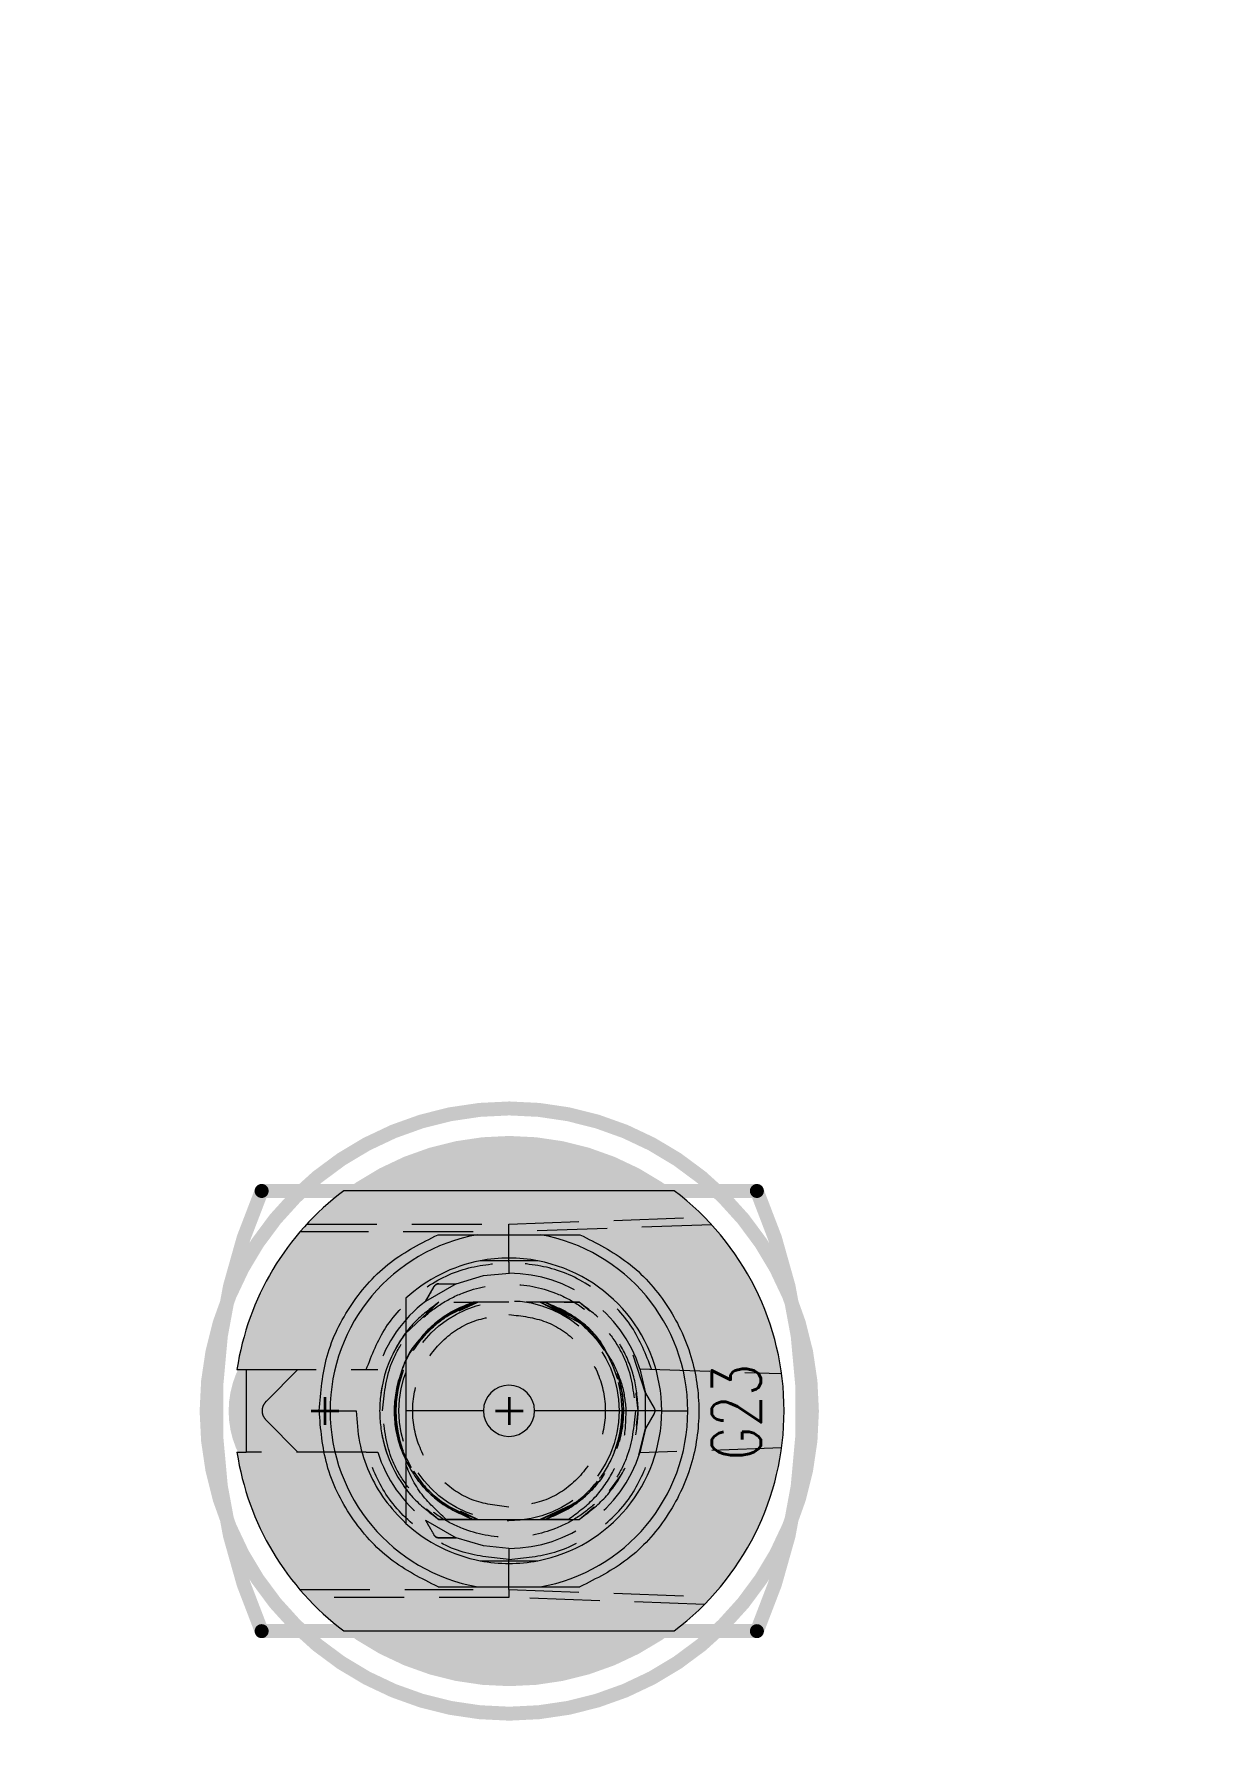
# Model space of a CAD drawing. Header units: millimetres. Extents: x 5 to 1395, y 5 to 415.
# Drawn here: x 1100.59 to 1122, y 229.93 to 260.83 of the extents above; entities that cross this region are included whole.
import ezdxf

# ---------------------------------------------------------------- set-up
doc = ezdxf.new("R2010")
doc.units = ezdxf.units.MM
doc.header["$PDSIZE"] = -1
doc.linetypes.add('HIDDEN', pattern=[1.905, 1.27, -0.635])
for name, color, linetype in [('DRIL_PLTE_THRU_01', 16, 'Continuous'), ('DRIL_PLTE_THRU_02', 146, 'Continuous'), ('DRIL_PLTE_THRU_03', 56, 'Continuous'), ('DRIL_PLTE_THRU_04', 216, 'Continuous'), ('DRIL_PLTE_THRU_05', 34, 'Continuous'), ('DRIL_PLTE_THRU_06', 96, 'Continuous'), ('DRIL_PLTE_THRU_07', 171, 'Continuous'), ('DRIL_PLTE_THRU_08', 176, 'Continuous'), ('DRIL_SYMBOL', 2, 'Continuous'), ('PADS_BOT', 5, 'Continuous'), ('PADS_INNER', 1, 'Continuous'), ('PADS_TOP', 1, 'Continuous'), ('PART_NAME_01', 1, 'Continuous'), ('PART_TOP_2DLINE_26', 5, 'Continuous'), ('PART_TOP_2DLINE_27', 5, 'Continuous')]:
    doc.layers.add(name, color=color, linetype=linetype)
doc.styles.add('W0$127', font='simplex', dxfattribs={"width": 0.75})
doc.dimstyles.new('ISO-25', dxfattribs={"dimtxt": 2.5, "dimasz": 2.5, "dimexe": 1.25, "dimexo": 0.625, "dimtad": 1, "dimtxsty": 'Standard', "dimcen": 2.5, "dimadec": 0, "dimazin": 0, "dimtfac": 1, "dimtmove": 0, "dimatfit": 3, "dimfxl": 0, "dimarcsym": 0})

# ---------------------------------------------------------------- blocks, each defined once
blk = doc.blocks.new('SMOOTH_0$254')
at = {"const_width": 0.127}
blk.add_lwpolyline([(-0.0635, 0, 1), (0.0635, 0, 1)], format="xyb", close=True, dxfattribs=at)
blk = doc.blocks.new('PART_BODY_TOP_1')
at = {"layer": 'PART_TOP_2DLINE_26', "const_width": 0.254}
blk.add_lwpolyline([(5.5, 0, 1), (-5.5, 0, 1)], format="xyb", close=True, dxfattribs=at)
at = {"layer": 'PART_TOP_2DLINE_27', "const_width": 0.254}
blk.add_lwpolyline([(-4.5, 4), (4.5, 4, -0.208911), (4.5, -4), (-4.5, -4, -0.208911)], format="xyb", close=True, dxfattribs=at)
at = {"layer": 'PART_TOP_2DLINE_27'}
for p in [(-4.5, 4), (4.5, 4), (-4.5, -4), (4.5, -4)]:
    blk.add_blockref('SMOOTH_0$254', p, dxfattribs=at)
blk = doc.blocks.new('DRIL_SYMBOL_5$15')
at = {"layer": 'DRIL_SYMBOL', "const_width": 0.0508}
for points in [[(-0.254, 0), (0.254, 0)], [(0, -0.254), (0, 0.254)]]:
    blk.add_lwpolyline(points, dxfattribs=at)
blk = doc.blocks.new('DRIL_HOLE_5$15')
at = {"const_width": 2.575}
blk.add_lwpolyline([(-1.2875, 0, 1), (1.2875, 0, 1)], format="xyb", close=True, dxfattribs=at)
blk.add_blockref('DRIL_SYMBOL_5$15', (0, 0))
blk = doc.blocks.new('PAD_0')
at = {"const_width": 5}
blk.add_lwpolyline([(0, -2.5, 1), (0, 2.5, 1)], format="xyb", close=True, dxfattribs=at)
blk = doc.blocks.new('STK_TOP_181')
at = {"layer": 'DRIL_PLTE_THRU_01'}
blk.add_blockref('DRIL_HOLE_5$15', (0, 0), dxfattribs=at)
at = {"layer": 'DRIL_PLTE_THRU_02'}
blk.add_blockref('DRIL_HOLE_5$15', (0, 0), dxfattribs=at)
at = {"layer": 'DRIL_PLTE_THRU_03'}
blk.add_blockref('DRIL_HOLE_5$15', (0, 0), dxfattribs=at)
at = {"layer": 'DRIL_PLTE_THRU_04'}
blk.add_blockref('DRIL_HOLE_5$15', (0, 0), dxfattribs=at)
at = {"layer": 'DRIL_PLTE_THRU_05'}
blk.add_blockref('DRIL_HOLE_5$15', (0, 0), dxfattribs=at)
at = {"layer": 'DRIL_PLTE_THRU_06'}
blk.add_blockref('DRIL_HOLE_5$15', (0, 0), dxfattribs=at)
at = {"layer": 'DRIL_PLTE_THRU_07'}
blk.add_blockref('DRIL_HOLE_5$15', (0, 0), dxfattribs=at)
at = {"layer": 'DRIL_PLTE_THRU_08'}
blk.add_blockref('DRIL_HOLE_5$15', (0, 0), dxfattribs=at)
at = {"layer": 'PADS_BOT'}
blk.add_blockref('PAD_0', (0, 0), dxfattribs=at)
at = {"layer": 'PADS_INNER'}
blk.add_blockref('PAD_0', (0, 0), dxfattribs=at)
at = {"layer": 'PADS_TOP'}
blk.add_blockref('PAD_0', (0, 0), dxfattribs=at)
blk = doc.blocks.new('DRIL_SYMBOL_2$55')
at = {"layer": 'DRIL_SYMBOL', "const_width": 0.0508}
for points in [[(-0.254, 0), (0.254, 0)], [(0, -0.254), (0, 0.254)]]:
    blk.add_lwpolyline(points, dxfattribs=at)
blk = doc.blocks.new('DRIL_HOLE_2$55')
at = {"const_width": 1.275}
blk.add_lwpolyline([(-0.6375, 0, 1), (0.6375, 0, 1)], format="xyb", close=True, dxfattribs=at)
blk.add_blockref('DRIL_SYMBOL_2$55', (0, 0))
blk = doc.blocks.new('PAD_1')
at = {"const_width": 1.75}
blk.add_lwpolyline([(0, -0.875, 1), (0, 0.875, 1)], format="xyb", close=True, dxfattribs=at)
blk = doc.blocks.new('STK_TOP_182')
at = {"layer": 'DRIL_PLTE_THRU_01'}
blk.add_blockref('DRIL_HOLE_2$55', (0, 0), dxfattribs=at)
at = {"layer": 'DRIL_PLTE_THRU_02'}
blk.add_blockref('DRIL_HOLE_2$55', (0, 0), dxfattribs=at)
at = {"layer": 'DRIL_PLTE_THRU_03'}
blk.add_blockref('DRIL_HOLE_2$55', (0, 0), dxfattribs=at)
at = {"layer": 'DRIL_PLTE_THRU_04'}
blk.add_blockref('DRIL_HOLE_2$55', (0, 0), dxfattribs=at)
at = {"layer": 'DRIL_PLTE_THRU_05'}
blk.add_blockref('DRIL_HOLE_2$55', (0, 0), dxfattribs=at)
at = {"layer": 'DRIL_PLTE_THRU_06'}
blk.add_blockref('DRIL_HOLE_2$55', (0, 0), dxfattribs=at)
at = {"layer": 'DRIL_PLTE_THRU_07'}
blk.add_blockref('DRIL_HOLE_2$55', (0, 0), dxfattribs=at)
at = {"layer": 'DRIL_PLTE_THRU_08'}
blk.add_blockref('DRIL_HOLE_2$55', (0, 0), dxfattribs=at)
at = {"layer": 'PADS_BOT'}
blk.add_blockref('PAD_1', (0, 0), dxfattribs=at)
at = {"layer": 'PADS_INNER'}
blk.add_blockref('PAD_1', (0, 0), dxfattribs=at)
at = {"layer": 'PADS_TOP'}
blk.add_blockref('PAD_1', (0, 0), dxfattribs=at)
blk = doc.blocks.new('SYM_TOP_3')
for name, p in [('PART_BODY_TOP_1', (0, 0)), ('STK_TOP_181', (0, 0)), ('STK_TOP_182', (3.35, 0))]:
    blk.add_blockref(name, p)
blk = doc.blocks.new('PART_TOP_13')
blk.add_blockref('SYM_TOP_3', (0, 0))
at = {"layer": 'PART_NAME_01', "style": 'W0$127', "width": 0.75}
blk.add_text('G23', height=0.889, rotation=270, dxfattribs=at).set_placement((-4.572, 0.889))
blk = doc.blocks.new('q')
at = {"rotation": 180}
blk.add_blockref('PART_TOP_13', (1109.225, 235.799), dxfattribs=at)
blk = doc.blocks.new('*D231')
at = {"color": 0, "lineweight": -2}
for p, q in [((969.595, 286.609), (969.595, 323.77)), ((1257.145, 181.679), (1257.145, 323.77)), ((1253.843, 322.77), (972.897, 322.77))]:
    blk.add_line(p, q, dxfattribs=at)
at = {"color": 0}
for points in [[(972.897, 323.321), (972.897, 322.22), (969.595, 322.77)], [(1253.843, 323.321), (1253.843, 322.22), (1257.145, 322.77)]]:
    blk.add_solid(points, dxfattribs=at)
at = {"layer": 'Defpoints', "color": 0}
for p in [(969.595, 322.77), (969.595, 285.609), (1257.145, 180.679)]:
    blk.add_point(p, dxfattribs=at)
at = {"color": 0, "insert": (1113.37, 326.336), "char_height": 3.5, "attachment_point": 5}
blk.add_mtext('287,550', dxfattribs=at)

msp = doc.modelspace()

# ---------------------------------------------------------------- linework, layer by layer
at = {"color": 7, "linetype": 'Continuous', "lineweight": 15}
for p, q in [((1112.2198, 239.8038), (1106.2198, 239.8038)), ((1104.2764, 236.5538), (1104.4448, 236.5538)), ((1104.4448, 236.5538), (1104.4448, 235.0538)), ((1105.9698, 235.8038), (1106.4448, 235.8038)), ((1108.755, 235.8038), (1107.3448, 235.8038)), ((1111.9948, 235.8038), (1109.6846, 235.8038)), ((1111.9948, 235.8038), (1112.4698, 235.8038)), ((1104.2764, 235.0538), (1104.4448, 235.0538)), ((1106.2198, 231.8038), (1112.2198, 231.8038))]:
    msp.add_line(p, q, dxfattribs=at)
at = {"color": 7, "linetype": 'HIDDEN', "lineweight": 0}
for p, q in [((1105.5485, 239.1981), (1109.2198, 239.1981)), ((1109.2198, 239.1982), (1112.7723, 239.3223)), ((1109.2198, 239.0538), (1109.2198, 239.1982)), ((1112.9055, 239.1825), (1109.2198, 239.0538)), ((1108.5695, 239.0538), (1105.4201, 239.0538)), ((1109.2198, 238.5038), (1109.2198, 239.0538)), ((1109.7442, 238.5288), (1109.7442, 238.5288)), ((1109.2198, 238.5038), (1109.2198, 238.3038)), ((1108.2599, 238.1121), (1107.7007, 237.7893)), ((1107.7007, 237.7893), (1107.8582, 238.0621)), ((1107.3306, 237.2014), (1107.9463, 237.7788)), ((1107.9463, 237.7788), (1107.7103, 237.581)), ((1107.9972, 237.4848), (1108.5689, 237.7788)), ((1107.9972, 237.4848), (1108.5689, 237.7788)), ((1108.2189, 237.7788), (1108.5689, 237.7788)), ((1108.3148, 237.619), (1108.6538, 237.7788)), ((1108.6538, 237.7788), (1108.3148, 237.619)), ((1108.5689, 237.7788), (1108.3278, 237.6548)), ((1108.9046, 237.7788), (1108.6538, 237.7788)), ((1109.1382, 237.7788), (1108.9046, 237.7788)), ((1109.2198, 237.7788), (1108.9517, 237.7788)), ((1109.7858, 237.7788), (1109.535, 237.7788)), ((1109.7858, 237.7788), (1110.4913, 237.4175)), ((1109.7858, 237.7788), (1110.2557, 237.5572)), ((1110.2556, 237.5572), (1109.7858, 237.7788)), ((1109.7858, 237.7787), (1110.3179, 237.5279)), ((1110.3179, 237.5279), (1109.7858, 237.7787)), ((1109.7858, 237.7787), (1110.3179, 237.5279)), ((1110.3179, 237.5279), (1109.7858, 237.7787)), ((1110.4933, 237.7788), (1109.8707, 237.7788)), ((1110.3177, 237.5489), (1109.8707, 237.7788)), ((1109.8707, 237.7788), (1110.3847, 237.5145)), ((1110.3848, 237.5144), (1109.8707, 237.7788)), ((1109.8707, 237.7788), (1110.3847, 237.5145)), ((1110.2207, 237.7788), (1110.4933, 237.7788)), ((1110.6327, 237.662), (1110.4933, 237.7788)), ((1110.6908, 237.6133), (1110.4933, 237.7788)), ((1111.6989, 236.1266), (1111.4787, 236.8148)), ((1104.4448, 236.5538), (1106.6261, 236.5538)), ((1104.8117, 235.9806), (1105.385, 236.5538)), ((1111.5999, 236.5687), (1114.174, 236.4788)), ((1111.5999, 236.5687), (1111.6989, 236.1266)), ((1111.5698, 235.8038), (1111.5292, 236.1275)), ((1111.5698, 235.8038), (1111.5309, 236.1141)), ((1111.6989, 236.1266), (1111.8564, 235.8538)), ((1111.6989, 235.4809), (1111.6989, 236.1266)), ((1111.5366, 235.5388), (1111.5698, 235.8038)), ((1111.8564, 235.7538), (1111.6989, 235.4809)), ((1105.385, 235.0538), (1104.8117, 235.627)), ((1111.5798, 235.003), (1111.6989, 235.4809)), ((1111.6989, 235.4809), (1111.5999, 235.0389)), ((1114.174, 235.1288), (1111.5999, 235.0389)), ((1106.6261, 235.0538), (1104.4448, 235.0538)), ((1111.0443, 234.3472), (1111.255, 234.6288)), ((1107.7179, 234.0202), (1107.9463, 233.8288)), ((1107.768, 233.9782), (1107.9463, 233.8288)), ((1108.2541, 233.9907), (1108.5689, 233.8288)), ((1108.6538, 233.8288), (1108.3365, 233.9784)), ((1108.3409, 233.9763), (1108.6538, 233.8288)), ((1110.3423, 234.0912), (1109.7858, 233.8288)), ((1109.7858, 233.8288), (1110.3423, 234.0912)), ((1110.3423, 234.0912), (1109.7858, 233.8288)), ((1109.7858, 233.8288), (1110.3423, 234.0912)), ((1109.8707, 233.8288), (1110.2742, 234.0362)), ((1110.4933, 233.8288), (1110.7668, 234.058)), ((1107.7007, 233.8183), (1108.2599, 233.4954)), ((1107.9463, 233.8288), (1108.5689, 233.8288)), ((1108.5689, 233.8288), (1107.9463, 233.8288)), ((1107.9463, 233.8288), (1108.9046, 233.8288)), ((1108.9046, 233.8288), (1109.535, 233.8288)), ((1109.535, 233.8288), (1110.2924, 233.8288)), ((1109.8707, 233.8288), (1110.4933, 233.8288)), ((1110.2924, 233.8288), (1109.8707, 233.8288)), ((1108.2599, 233.4954), (1107.9448, 233.4954)), ((1109.2198, 233.3038), (1109.2198, 233.1038)), ((1109.2198, 232.5538), (1109.2198, 233.1038)), ((1105.4201, 232.5538), (1108.5695, 232.5538)), ((1109.2198, 232.4094), (1105.5485, 232.4094)), ((1109.2198, 232.5538), (1112.9055, 232.4251)), ((1109.2198, 232.5538), (1109.2198, 232.4094)), ((1112.7723, 232.2853), (1109.2198, 232.4094))]:
    msp.add_line(p, q, dxfattribs=at)
at = {"color": 7, "linetype": 'HIDDEN', "lineweight": 0, "flags": 128}
for points in [[(1108.2599, 238.1121), (1108.7542, 238.26), (1109.2283, 238.3038)], [(1107.9463, 237.7788), (1107.9463, 237.7788)], [(1108.6538, 237.7788), (1108.6538, 237.7788)], [(1108.6538, 237.7788), (1108.6538, 237.7788)], [(1108.6538, 237.7788), (1108.6538, 237.7788)], [(1108.6538, 237.7788), (1108.6538, 237.7788)], [(1108.6538, 237.7788), (1108.6538, 237.7788)], [(1109.7858, 237.7788), (1109.7858, 237.7788)], [(1109.7858, 237.7788), (1109.7858, 237.7788)], [(1109.7858, 237.7788), (1109.7858, 237.7788)], [(1109.7858, 237.7788), (1109.7858, 237.7788)], [(1109.7858, 237.7788), (1109.7858, 237.7788)], [(1109.7858, 237.7788), (1109.7858, 237.7788)], [(1109.7858, 237.7788), (1109.7858, 237.7788)], [(1109.7858, 237.7788), (1109.7858, 237.7788)], [(1110.4933, 237.7788), (1110.4933, 237.7788)], [(1107.2906, 235.0277), (1107.2868, 235.0563), (1107.2867, 235.0652), (1107.287, 235.0665), (1107.2874, 235.0674), (1107.2875, 235.0675), (1107.2875, 235.0676), (1107.2876, 235.0676), (1107.2876, 235.0676), (1107.2876, 235.0676), (1107.2876, 235.0676), (1107.2876, 235.0676), (1107.2875, 235.0676), (1107.2873, 235.0676), (1107.2872, 235.0676), (1107.2872, 235.0676), (1107.2872, 235.0676), (1107.2872, 235.0676), (1107.2872, 235.0676), (1107.2873, 235.0676), (1107.2875, 235.0677), (1107.2877, 235.0677), (1107.2878, 235.0677), (1107.2878, 235.0677), (1107.2879, 235.0678), (1107.2879, 235.0678), (1107.2879, 235.0678), (1107.2879, 235.0678), (1107.2882, 235.0678), (1107.2886, 235.0677), (1107.2893, 235.0673), (1107.2919, 235.0644), (1107.3561, 234.9349), (1107.4433, 234.7719)], [(1110.999, 234.7765), (1110.999, 234.7765)], [(1110.247, 234.0246), (1110.247, 234.0246)], [(1107.9463, 233.8288), (1107.9463, 233.8288)], [(1107.9463, 233.8288), (1107.9463, 233.8288)], [(1107.9463, 233.8288), (1107.9463, 233.8288)], [(1107.9463, 233.8288), (1107.9463, 233.8288)], [(1107.9463, 233.8288), (1107.9463, 233.8288)], [(1107.9463, 233.8288), (1107.9463, 233.8288)], [(1107.9463, 233.8288), (1107.9463, 233.8288)], [(1107.9463, 233.8288), (1107.9463, 233.8288)], [(1108.9046, 233.8288), (1108.9046, 233.8288)], [(1109.535, 233.8288), (1109.535, 233.8288)], [(1110.4933, 233.8288), (1110.4933, 233.8288)], [(1110.4933, 233.8288), (1110.4933, 233.8288)], [(1110.4933, 233.8288), (1110.4933, 233.8288)], [(1110.4933, 233.8288), (1110.4933, 233.8288)], [(1110.4933, 233.8288), (1110.4933, 233.8288)], [(1110.4933, 233.8288), (1110.4933, 233.8288)], [(1110.4933, 233.8288), (1110.4933, 233.8288)], [(1109.2198, 233.3038), (1108.7542, 233.3475), (1108.2599, 233.4954)]]:
    msp.add_lwpolyline(points, dxfattribs=at)
at = {"color": 7, "linetype": 'HIDDEN', "lineweight": 0}
msp.add_circle((1109.2198, 235.8038), 2, dxfattribs=at)
at = {"color": 7, "linetype": 'Continuous', "lineweight": 15}
for radius, start, end in [(5, 126.8699, 171.37307), (5, 306.8699, 53.1301), (3.25, 100.06327, 180), (3.25, 0, 79.93673), (2.775, 100.89324, 132.50663), (2.775, 79.10676, 100.89295), (2.775, 0, 79.10705), (0.4648, 0, 180), (3.25, 180, 259.93673), (0.4648, 180, 0), (2.775, 280.89295, 0), (3.25, 280.06327, 0), (5, 188.62693, 233.1301), (2.775, 227.49336, 259.10705), (2.775, 259.10668, 280.89376)]:
    msp.add_arc((1109.2198, 235.8038), radius, start, end, dxfattribs=at)
at = {"color": 7, "linetype": 'HIDDEN', "lineweight": 0}
for radius, start, end in [(2.5, 17.81569, 90), (2.5, 127.42024, 162.5424), (2.35, 143.50581, 237.18508), (2.5, 197.4576, 232.57976), (2.5, 270, 342.18431)]:
    msp.add_arc((1109.2198, 235.8038), radius, start, end, dxfattribs=at)
at = {"color": 7, "linetype": 'Continuous', "lineweight": 15}
for points, knots in [([(1105.7698, 235.8098), (1105.7984, 236.1433), (1105.857, 236.8255), (1106.3232, 237.7632), (1107.0201, 238.5449), (1107.6315, 238.8531), (1107.9304, 239.0038)], [0, 0, 0, 0, 0.2444227, 0.499999, 0.7555772, 1, 1, 1, 1]), ([(1107.9304, 239.0038), (1108.0649, 239.0038), (1108.2387, 239.0038), (1108.433, 239.0038), (1108.5136, 239.0038), (1108.5676, 239.0038), (1108.6072, 239.0038), (1108.6334, 239.0038), (1108.6475, 239.0038), (1108.6515, 239.0038), (1108.6518, 239.0038), (1108.6519, 239.0038)], [0, 0, 0, 0, 0.5219303, 0.6747098, 0.7796398, 0.8517274, 0.9016628, 0.9545684, 0.9758824, 0.9930947, 1, 1, 1, 1]), ([(1108.6519, 239.0038), (1108.8279, 239.0038), (1109.1803, 239.0038), (1109.5734, 239.0038), (1109.7658, 239.0038), (1109.7877, 239.0038)], [0, 0, 0, 0, 0.469102, 0.9396181, 1, 1, 1, 1]), ([(1109.7877, 239.0038), (1109.7882, 239.0038), (1109.7894, 239.0038), (1109.8011, 239.0038), (1109.8446, 239.0038), (1110.0411, 239.0038), (1110.275, 239.0038), (1110.4712, 239.0038), (1110.5092, 239.0038)], [0, 0, 0, 0, 0.0169296, 0.0393015, 0.0816945, 0.2361993, 0.8521608, 1, 1, 1, 1]), ([(1110.5092, 239.0038), (1110.8082, 238.8529), (1111.4199, 238.5441), (1112.122, 237.7608), (1112.5704, 236.8211), (1112.7184, 235.8038), (1112.5704, 234.7864), (1112.122, 233.8468), (1111.4199, 233.0635), (1110.8082, 232.7547), (1110.5092, 232.6038)], [0, 0, 0, 0, 0.1222038, 0.25, 0.377796, 0.4999996, 0.6222032, 0.75, 0.8777962, 1, 1, 1, 1]), ([(1109.7442, 238.5288), (1109.4541, 238.5288), (1109.101, 238.5288), (1108.7568, 238.5288), (1108.6954, 238.5288)], [0, 0, 0, 0, 0.8214879, 1, 1, 1, 1]), ([(1107.3448, 237.8495), (1107.3448, 237.4119), (1107.3448, 236.8089), (1107.3448, 236.0201), (1107.3448, 235.8038)], [0, 0, 0, 0, 0.7257586, 1, 1, 1, 1]), ([(1107.9304, 232.6038), (1107.6307, 232.755), (1107.0176, 233.0643), (1106.3195, 233.8492), (1105.854, 234.7908), (1105.7974, 235.4753), (1105.7698, 235.8098)], [0, 0, 0, 0, 0.2443907, 0.4999995, 0.7556086, 1, 1, 1, 1]), ([(1106.4448, 235.8038), (1106.4562, 235.612), (1106.4791, 235.2285), (1106.6639, 234.6793), (1106.9438, 234.172), (1107.2112, 233.896), (1107.3448, 233.758)], [0, 0, 0, 0, 0.25, 0.5, 0.749998, 1, 1, 1, 1]), ([(1107.3448, 235.8038), (1107.3448, 235.6089), (1107.3448, 235.1044), (1107.3448, 234.4227), (1107.3448, 233.9737), (1107.3448, 233.7581)], [0, 0, 0, 0, 0.2465265, 0.6381386, 1, 1, 1, 1]), ([(1108.6954, 233.0788), (1108.9855, 233.0788), (1109.3386, 233.0788), (1109.6828, 233.0788), (1109.7442, 233.0788)], [0, 0, 0, 0, 0.8214929, 1, 1, 1, 1]), ([(1107.9304, 232.6038), (1108.0649, 232.6038), (1108.2387, 232.6038), (1108.433, 232.6038), (1108.5136, 232.6038), (1108.5676, 232.6038), (1108.6072, 232.6038), (1108.6334, 232.6038), (1108.6475, 232.6038), (1108.6515, 232.6038), (1108.6518, 232.6038), (1108.6519, 232.6038)], [0, 0, 0, 0, 0.5219303, 0.6747098, 0.7796398, 0.8517274, 0.9016628, 0.9545684, 0.9758824, 0.9930947, 1, 1, 1, 1]), ([(1108.6519, 232.6038), (1108.8279, 232.6038), (1109.1803, 232.6038), (1109.5734, 232.6038), (1109.7658, 232.6038), (1109.7877, 232.6038)], [0, 0, 0, 0, 0.469102, 0.9396181, 1, 1, 1, 1]), ([(1109.7877, 232.6038), (1109.7882, 232.6038), (1109.7894, 232.6038), (1109.8011, 232.6038), (1109.8446, 232.6038), (1110.0411, 232.6038), (1110.275, 232.6038), (1110.4712, 232.6038), (1110.5092, 232.6038)], [0, 0, 0, 0, 0.0169296, 0.0393015, 0.0816945, 0.2361993, 0.8521608, 1, 1, 1, 1])]:
    msp.add_open_spline(points, degree=3, knots=knots, dxfattribs=at)
at = {"color": 7, "linetype": 'HIDDEN', "lineweight": 0}
for points, knots in [([(1106.6261, 236.5538), (1106.7293, 236.8181), (1106.9415, 237.361), (1107.5707, 237.9973), (1108.3567, 238.425), (1108.9372, 238.478), (1109.2198, 238.5038)], [0, 0, 0, 0, 0.24339277, 0.49999976, 0.75660896, 1, 1, 1, 1]), ([(1111.8114, 236.5613), (1111.7076, 236.8247), (1111.4945, 237.3659), (1110.8656, 237.9995), (1110.081, 238.4254), (1109.5018, 238.4781), (1109.2198, 238.5038)], [0, 0, 0, 0, 0.2434236, 0.4999997, 0.7565772, 1, 1, 1, 1]), ([(1106.9198, 235.8038), (1106.9507, 236.093), (1106.9984, 236.5395), (1107.2847, 237.0756), (1107.5819, 237.4411), (1107.9479, 237.7403), (1108.4839, 238.0176), (1109.2198, 238.1596), (1109.9556, 238.0176), (1110.4916, 237.7404), (1110.8575, 237.4413), (1111.1548, 237.0758), (1111.4412, 236.5396), (1111.4889, 236.093), (1111.5198, 235.8038)], [0, 0, 0, 0, 0.1197214, 0.1848231, 0.2499997, 0.3151018, 0.3802782, 0.4999995, 0.6197209, 0.6848236, 0.7500001, 0.8151023, 0.8802786, 1, 1, 1, 1]), ([(1107.8582, 238.0621), (1107.8172, 237.9911), (1107.763, 237.8972), (1107.7148, 237.8137), (1107.7024, 237.7924), (1107.7012, 237.7903), (1107.7007, 237.7893)], [0, 0, 0, 0, 0.6387252, 0.8437507, 0.9250025, 1, 1, 1, 1]), ([(1107.8582, 238.0621), (1107.8631, 238.0694), (1107.873, 238.0838), (1107.8943, 238.0996), (1107.9187, 238.1102), (1107.9361, 238.1115), (1107.9448, 238.1121)], [0, 0, 0, 0, 0.2508058, 0.5000111, 0.7491998, 1, 1, 1, 1]), ([(1107.9448, 238.1121), (1107.9371, 238.1118), (1107.9267, 238.1114), (1107.9094, 238.1059), (1107.9011, 238.1022), (1107.8953, 238.0991), (1107.8896, 238.0956), (1107.882, 238.0902), (1107.868, 238.0777), (1107.8624, 238.0688), (1107.8582, 238.0621)], [0, 0, 0, 0, 0.3001409, 0.4066692, 0.4526345, 0.4958868, 0.5401136, 0.5867227, 0.694532, 1, 1, 1, 1]), ([(1107.9448, 238.1121), (1108.0269, 238.1121), (1108.1352, 238.1121), (1108.2317, 238.1121), (1108.2563, 238.1121), (1108.2587, 238.1121), (1108.2599, 238.1121)], [0, 0, 0, 0, 0.6387118, 0.8437434, 0.9249974, 1, 1, 1, 1]), ([(1107.9463, 237.7788), (1107.7897, 237.661), (1107.4765, 237.4253), (1107.1358, 236.9387), (1106.9185, 236.3905), (1106.8454, 235.8038), (1106.9185, 235.2171), (1107.1358, 234.6689), (1107.4765, 234.1822), (1107.7897, 233.9466), (1107.9463, 233.8288)], [0, 0, 0, 0, 0.1249998, 0.2499993, 0.3750006, 0.4999998, 0.6250006, 0.7500004, 0.8750013, 1, 1, 1, 1]), ([(1108.5689, 237.7788), (1108.369, 237.692), (1107.9691, 237.5186), (1107.5079, 237.0403), (1107.2086, 236.4554), (1107.1062, 235.8038), (1107.2086, 235.1521), (1107.5079, 234.5673), (1107.9691, 234.0889), (1108.369, 233.9155), (1108.5689, 233.8288)], [0, 0, 0, 0, 0.1249998, 0.2499989, 0.3749988, 0.4999994, 0.6249999, 0.7499998, 0.874999, 1, 1, 1, 1]), ([(1108.6538, 233.8288), (1108.447, 233.9097), (1108.0333, 234.0715), (1107.5511, 234.548), (1107.2372, 235.1398), (1107.1294, 235.8038), (1107.2371, 236.4678), (1107.5511, 237.0595), (1108.0333, 237.536), (1108.447, 237.6979), (1108.6538, 237.7788)], [0, 0, 0, 0, 0.1250003, 0.2500003, 0.3749998, 0.5000007, 0.6249999, 0.7500007, 0.8749998, 1, 1, 1, 1]), ([(1108.6538, 237.7788), (1108.447, 237.6979), (1108.0333, 237.536), (1107.5511, 237.0595), (1107.2371, 236.4678), (1107.1294, 235.8038), (1107.2372, 235.1398), (1107.5511, 234.548), (1108.0333, 234.0715), (1108.447, 233.9097), (1108.6538, 233.8288)], [0, 0, 0, 0, 0.1250002, 0.2499993, 0.3750001, 0.4999993, 0.6250002, 0.7499997, 0.8749997, 1, 1, 1, 1]), ([(1108.6538, 233.8288), (1108.447, 233.9097), (1108.0333, 234.0716), (1107.5511, 234.548), (1107.2372, 235.1398), (1107.1294, 235.8038), (1107.2372, 236.4678), (1107.5511, 237.0595), (1108.0333, 237.536), (1108.447, 237.6978), (1108.6538, 237.7787)], [0, 0, 0, 0, 0.1249998, 0.2499996, 0.3749998, 0.5000001, 0.6250005, 0.7499995, 0.8750003, 1, 1, 1, 1]), ([(1108.6538, 237.7787), (1108.447, 237.6978), (1108.0333, 237.536), (1107.5511, 237.0595), (1107.2372, 236.4678), (1107.1294, 235.8038), (1107.2372, 235.1398), (1107.5511, 234.548), (1108.0333, 234.0716), (1108.447, 233.9097), (1108.6538, 233.8288)], [0, 0, 0, 0, 0.1249997, 0.2500005, 0.3749995, 0.4999999, 0.6250002, 0.7500004, 0.8750002, 1, 1, 1, 1]), ([(1108.6538, 233.8288), (1108.447, 233.9097), (1108.0333, 234.0716), (1107.5511, 234.548), (1107.2372, 235.1398), (1107.1294, 235.8038), (1107.2372, 236.4678), (1107.5511, 237.0595), (1108.0333, 237.536), (1108.447, 237.6978), (1108.6538, 237.7787)], [0, 0, 0, 0, 0.1249999, 0.2499998, 0.3750002, 0.5000007, 0.6249998, 0.7500002, 0.8750001, 1, 1, 1, 1]), ([(1108.6538, 237.7787), (1108.447, 237.6978), (1108.0333, 237.536), (1107.5511, 237.0595), (1107.2372, 236.4678), (1107.1294, 235.8038), (1107.2372, 235.1398), (1107.5511, 234.548), (1108.0333, 234.0716), (1108.447, 233.9097), (1108.6538, 233.8288)], [0, 0, 0, 0, 0.1249999, 0.2499998, 0.3750002, 0.4999993, 0.6249998, 0.7500002, 0.8750001, 1, 1, 1, 1]), ([(1107.5481, 237.0405), (1107.6896, 237.2032), (1107.9726, 237.5284), (1108.3701, 237.6953), (1108.5689, 237.7788)], [0, 0, 0, 0, 0.4999976, 1, 1, 1, 1]), ([(1107.7757, 237.2647), (1107.8449, 237.3413), (1108.06, 237.58), (1108.3632, 237.6984), (1108.5689, 237.7788)], [0, 0, 0, 0, 0.32127454, 1, 1, 1, 1]), ([(1108.6538, 237.7788), (1108.5146, 237.7306), (1108.2362, 237.6342), (1108.0021, 237.4552), (1107.8851, 237.3657)], [0, 0, 0, 0, 0.4999984, 1, 1, 1, 1]), ([(1108.6538, 237.7788), (1108.5146, 237.7306), (1108.2362, 237.6342), (1108.0021, 237.4552), (1107.8851, 237.3657)], [0, 0, 0, 0, 0.4999995, 1, 1, 1, 1]), ([(1108.6538, 237.7788), (1108.6535, 237.7788), (1108.6527, 237.7788), (1108.6458, 237.7788), (1108.6192, 237.7788), (1108.5907, 237.7788), (1108.5689, 237.7788)], [0, 0, 0, 0, 0.06890697, 0.14545954, 0.34492242, 1, 1, 1, 1]), ([(1108.5689, 237.7788), (1108.5905, 237.7788), (1108.6186, 237.7788), (1108.6459, 237.7788), (1108.6527, 237.7788), (1108.6535, 237.7788), (1108.6538, 237.7788)], [0, 0, 0, 0, 0.6594715, 0.8553422, 0.9305092, 1, 1, 1, 1]), ([(1109.7858, 237.7788), (1109.7862, 237.7788), (1109.7869, 237.7788), (1109.7938, 237.7788), (1109.8204, 237.7788), (1109.8489, 237.7788), (1109.8707, 237.7788)], [0, 0, 0, 0, 0.0688668, 0.145392, 0.3448836, 1, 1, 1, 1]), ([(1109.8707, 237.7788), (1109.8491, 237.7788), (1109.821, 237.7788), (1109.7938, 237.7788), (1109.7869, 237.7788), (1109.7862, 237.7788), (1109.7858, 237.7788)], [0, 0, 0, 0, 0.6593951, 0.8552813, 0.9304925, 1, 1, 1, 1]), ([(1109.7858, 237.7788), (1109.7862, 237.7788), (1109.787, 237.7788), (1109.7938, 237.7788), (1109.8204, 237.7788), (1109.8489, 237.7788), (1109.8707, 237.7788)], [0, 0, 0, 0, 0.0689515, 0.1455925, 0.3451354, 1, 1, 1, 1]), ([(1109.7858, 233.8288), (1109.9926, 233.9097), (1110.4063, 234.0715), (1110.8886, 234.548), (1111.2025, 235.1398), (1111.3102, 235.8038), (1111.2025, 236.4678), (1110.8886, 237.0595), (1110.4063, 237.536), (1109.9926, 237.6979), (1109.7858, 237.7788)], [0, 0, 0, 0, 0.125, 0.2499995, 0.3749993, 0.5, 0.6250004, 0.749999, 0.8749995, 1, 1, 1, 1]), ([(1109.8707, 237.7788), (1110.0707, 237.6921), (1110.4705, 237.5186), (1110.9317, 237.0403), (1111.231, 236.4554), (1111.3335, 235.8038), (1111.231, 235.1521), (1110.9317, 234.5673), (1110.4705, 234.0889), (1110.0707, 233.9155), (1109.8707, 233.8288)], [0, 0, 0, 0, 0.1250005, 0.2499997, 0.3749996, 0.5000002, 0.6249998, 0.750001, 0.8750002, 1, 1, 1, 1]), ([(1111.1028, 236.6324), (1111.0433, 236.7662), (1110.8958, 237.0985), (1110.4664, 237.5168), (1110.0693, 237.6914), (1109.8707, 237.7788)], [0, 0, 0, 0, 0.2522686, 0.626133, 1, 1, 1, 1]), ([(1109.8707, 237.7788), (1110.0747, 237.696), (1110.4193, 237.5563), (1110.663, 237.2788), (1110.7624, 237.1656)], [0, 0, 0, 0, 0.5921117, 1, 1, 1, 1]), ([(1111.5698, 235.8038), (1111.5557, 235.9994), (1111.5276, 236.3905), (1111.302, 236.9387), (1110.9635, 237.4253), (1110.6501, 237.661), (1110.4933, 237.7788)], [0, 0, 0, 0, 0.2499984, 0.4999996, 0.7499984, 1, 1, 1, 1]), ([(1111.5698, 235.8038), (1111.5557, 235.9994), (1111.5276, 236.3905), (1111.302, 236.9387), (1110.9635, 237.4253), (1110.6501, 237.661), (1110.4933, 237.7788)], [0, 0, 0, 0, 0.2499984, 0.4999996, 0.7499984, 1, 1, 1, 1]), ([(1108.5689, 233.8288), (1108.369, 233.9155), (1107.9692, 234.0889), (1107.5079, 234.5674), (1107.2089, 235.1518), (1107.1053, 235.8049), (1107.212, 236.4514), (1107.4669, 236.9946), (1107.7414, 237.2419), (1107.8543, 237.3436)], [0, 0, 0, 0, 0.1492872, 0.2985749, 0.4478623, 0.5971505, 0.746437, 0.8957243, 1, 1, 1, 1]), ([(1108.5689, 233.8288), (1108.369, 233.9155), (1107.9692, 234.0889), (1107.5079, 234.5674), (1107.2089, 235.1518), (1107.1053, 235.8049), (1107.2121, 236.4513), (1107.4649, 236.9915), (1107.7365, 237.2365), (1107.8465, 237.3358)], [0, 0, 0, 0, 0.1496692, 0.2993388, 0.4490081, 0.5986766, 0.7483467, 0.898016, 1, 1, 1, 1]), ([(1107.8444, 237.3337), (1107.7351, 237.2351), (1107.4643, 236.9907), (1107.2121, 236.4513), (1107.1052, 235.8049), (1107.2088, 235.1518), (1107.5078, 234.5674), (1107.9691, 234.0889), (1108.369, 233.9155), (1108.5689, 233.8288)], [0, 0, 0, 0, 0.101378, 0.2511481, 0.4009177, 0.550689, 0.7004591, 0.85023, 1, 1, 1, 1]), ([(1109.2198, 234.0538), (1108.9908, 234.0801), (1108.5327, 234.1327), (1107.9502, 234.5374), (1107.5609, 235.1158), (1107.4242, 235.8038), (1107.5609, 236.4917), (1107.9501, 237.0702), (1108.5327, 237.4749), (1108.9908, 237.5275), (1109.2198, 237.5538)], [0, 0, 0, 0, 0.125, 0.2500004, 0.375, 0.5000002, 0.6250005, 0.7500001, 0.8749998, 1, 1, 1, 1]), ([(1107.8851, 237.3657), (1107.793, 237.2792), (1107.6848, 237.1775), (1107.5807, 237.0638), (1107.5588, 237.0443), (1107.5519, 237.0404), (1107.5496, 237.0401), (1107.5486, 237.0402), (1107.5482, 237.0404), (1107.5481, 237.0405)], [0, 0, 0, 0, 0.8053632, 0.9459644, 0.9826939, 0.9932381, 0.9969223, 0.9985021, 1, 1, 1, 1]), ([(1109.2198, 237.5538), (1109.4488, 237.5275), (1109.9069, 237.4749), (1110.4895, 237.0702), (1110.8787, 236.4917), (1111.0154, 235.8038), (1110.8787, 235.1158), (1110.4895, 234.5374), (1109.9069, 234.1327), (1109.4488, 234.0801), (1109.2198, 234.0538)], [0, 0, 0, 0, 0.1250001, 0.2499996, 0.3749999, 0.4999998, 0.6249996, 0.7499999, 0.8750002, 1, 1, 1, 1]), ([(1110.4913, 237.4175), (1110.6296, 237.2895), (1110.9063, 237.0334), (1111.1696, 236.5249), (1111.2939, 235.971), (1111.2611, 235.4025), (1111.0762, 234.8639), (1110.7515, 234.3983), (1110.3153, 234.0273), (1109.9623, 233.895), (1109.7858, 233.8288)], [0, 0, 0, 0, 0.1249988, 0.2499991, 0.3749997, 0.5000009, 0.625, 0.7500011, 0.8750006, 1, 1, 1, 1]), ([(1111.0923, 236.7083), (1111.0097, 236.8424), (1110.8454, 237.1094), (1110.609, 237.3152), (1110.4913, 237.4175)], [0, 0, 0, 0, 0.5024662, 1, 1, 1, 1]), ([(1107.5542, 237.0419), (1107.5477, 237.0355), (1107.3879, 236.8766), (1107.2197, 236.445), (1107.1032, 235.8066), (1107.2094, 235.1514), (1107.5077, 234.5675), (1107.9692, 234.0889), (1108.369, 233.9155), (1108.5689, 233.8288)], [0, 0, 0, 0, 0.0069761, 0.17248, 0.337983, 0.5034879, 0.6689919, 0.8344962, 1, 1, 1, 1]), ([(1108.5689, 233.8288), (1108.369, 233.9155), (1107.9691, 234.0889), (1107.5078, 234.5674), (1107.2089, 235.1518), (1107.1049, 235.8052), (1107.2133, 236.4503), (1107.4467, 236.9633), (1107.6913, 237.1874), (1107.7757, 237.2647)], [0, 0, 0, 0, 0.1532175, 0.3064361, 0.4596538, 0.612873, 0.7660905, 0.919309, 1, 1, 1, 1]), ([(1109.8707, 233.8288), (1110.008, 233.8836), (1110.2825, 233.9932), (1110.6384, 234.2632), (1110.9325, 234.5963), (1111.1486, 234.9856), (1111.2783, 235.4115), (1111.3134, 235.8544), (1111.2602, 236.298), (1111.1482, 236.5716), (1111.0923, 236.7083)], [0, 0, 0, 0, 0.1249994, 0.2500006, 0.3749998, 0.5000009, 0.6250005, 0.7499999, 0.875, 1, 1, 1, 1]), ([(1111.0923, 236.7083), (1111.1603, 236.5657), (1111.2972, 236.2788), (1111.3316, 235.9627), (1111.3489, 235.8038)], [0, 0, 0, 0, 0.4970662, 1, 1, 1, 1]), ([(1106.6261, 236.5538), (1106.6538, 236.5538), (1106.7089, 236.5538), (1106.7771, 236.5538), (1106.8263, 236.5538), (1106.8321, 236.5538), (1106.835, 236.5538)], [0, 0, 0, 0, 0.2581063, 0.5125937, 0.7555962, 1, 1, 1, 1]), ([(1104.8117, 235.627), (1104.7912, 235.6528), (1104.7502, 235.7045), (1104.7327, 235.8038), (1104.7502, 235.9031), (1104.7912, 235.9547), (1104.8117, 235.9806)], [0, 0, 0, 0, 0.2500054, 0.5000094, 0.7499946, 1, 1, 1, 1]), ([(1111.5198, 235.8038), (1111.4889, 235.5146), (1111.4412, 235.0681), (1111.1549, 234.5319), (1110.8577, 234.1665), (1110.4917, 233.8673), (1109.9557, 233.59), (1109.2198, 233.448), (1108.4841, 233.59), (1107.9481, 233.8672), (1107.5821, 234.1663), (1107.2848, 234.5318), (1106.9984, 235.0679), (1106.9507, 235.5146), (1106.9198, 235.8038)], [0, 0, 0, 0, 0.1197212, 0.1848237, 0.2500001, 0.3151021, 0.3802793, 0.5000005, 0.6197216, 0.6848232, 0.7499997, 0.8151017, 0.8802788, 1, 1, 1, 1]), ([(1110.2924, 233.8288), (1110.4553, 233.946), (1110.779, 234.1787), (1111.1198, 234.6718), (1111.3336, 235.2232), (1111.3438, 235.6111), (1111.3489, 235.8038)], [0, 0, 0, 0, 0.2550539, 0.506739, 0.755053, 1, 1, 1, 1]), ([(1110.4933, 233.8288), (1110.6501, 233.9466), (1110.9636, 234.1822), (1111.302, 234.6689), (1111.5276, 235.2171), (1111.5557, 235.6082), (1111.5698, 235.8038)], [0, 0, 0, 0, 0.2499994, 0.5000006, 0.7499986, 1, 1, 1, 1]), ([(1110.4933, 233.8288), (1110.6501, 233.9466), (1110.9636, 234.1822), (1111.302, 234.6689), (1111.5276, 235.2171), (1111.5557, 235.6082), (1111.5698, 235.8038)], [0, 0, 0, 0, 0.2499994, 0.5000006, 0.7499986, 1, 1, 1, 1]), ([(1111.8564, 235.8538), (1111.8602, 235.8459), (1111.8678, 235.8301), (1111.8708, 235.8038), (1111.8678, 235.7775), (1111.8602, 235.7617), (1111.8564, 235.7538)], [0, 0, 0, 0, 0.2500617, 0.4999976, 0.7500043, 1, 1, 1, 1]), ([(1109.2198, 233.1038), (1108.9372, 233.1296), (1108.3567, 233.1825), (1107.5707, 233.6103), (1106.9415, 234.2466), (1106.7293, 234.7895), (1106.6261, 235.0538)], [0, 0, 0, 0, 0.24339078, 0.50000007, 0.75660715, 1, 1, 1, 1]), ([(1106.6261, 235.0538), (1106.6539, 235.0538), (1106.7091, 235.0538), (1106.7773, 235.0538), (1106.8263, 235.0538), (1106.8321, 235.0538), (1106.835, 235.0538)], [0, 0, 0, 0, 0.2586233, 0.5136197, 0.7560913, 1, 1, 1, 1]), ([(1108.0808, 233.8288), (1107.914, 233.9815), (1107.5802, 234.287), (1107.3661, 234.7394), (1107.2999, 234.992), (1107.2906, 235.0277)], [0, 0, 0, 0, 0.4618335, 0.9241473, 1, 1, 1, 1]), ([(1109.2198, 233.1038), (1109.5018, 233.1295), (1110.081, 233.1822), (1110.8656, 233.6081), (1111.4945, 234.2417), (1111.7076, 234.7828), (1111.8114, 235.0463)], [0, 0, 0, 0, 0.24342316, 0.49999996, 0.75657798, 1, 1, 1, 1]), ([(1107.7007, 233.8183), (1107.7012, 233.8173), (1107.7025, 233.8152), (1107.7148, 233.7938), (1107.745, 233.7415), (1107.7952, 233.6545), (1107.8361, 233.5837), (1107.8582, 233.5454)], [0, 0, 0, 0, 0.0741134, 0.1549212, 0.3599053, 0.6537253, 1, 1, 1, 1]), ([(1108.5689, 233.8288), (1108.5905, 233.8288), (1108.6186, 233.8288), (1108.6458, 233.8288), (1108.6527, 233.8288), (1108.6535, 233.8288), (1108.6538, 233.8288)], [0, 0, 0, 0, 0.6593157, 0.8552724, 0.930515, 1, 1, 1, 1]), ([(1108.6538, 233.8288), (1108.6535, 233.8288), (1108.6527, 233.8288), (1108.6459, 233.8288), (1108.6193, 233.8288), (1108.5908, 233.8288), (1108.5689, 233.8288)], [0, 0, 0, 0, 0.0688387, 0.1453362, 0.3446551, 1, 1, 1, 1]), ([(1108.5689, 233.8288), (1108.5906, 233.8288), (1108.6186, 233.8288), (1108.6459, 233.8288), (1108.6527, 233.8288), (1108.6535, 233.8288), (1108.6538, 233.8288)], [0, 0, 0, 0, 0.659583, 0.855376, 0.930535, 1, 1, 1, 1]), ([(1109.7858, 233.8288), (1109.7862, 233.8288), (1109.7869, 233.8288), (1109.7938, 233.8288), (1109.8204, 233.8288), (1109.8489, 233.8288), (1109.8707, 233.8288)], [0, 0, 0, 0, 0.0688519, 0.1453876, 0.3448276, 1, 1, 1, 1]), ([(1109.7858, 233.8288), (1109.7862, 233.8288), (1109.787, 233.8288), (1109.7938, 233.8288), (1109.8204, 233.8288), (1109.8489, 233.8288), (1109.8707, 233.8288)], [0, 0, 0, 0, 0.068943, 0.1455891, 0.3451353, 1, 1, 1, 1]), ([(1109.8707, 233.8288), (1109.8491, 233.8288), (1109.821, 233.8288), (1109.7938, 233.8288), (1109.7869, 233.8288), (1109.7861, 233.8288), (1109.7858, 233.8288)], [0, 0, 0, 0, 0.6595933, 0.8554351, 0.9305714, 1, 1, 1, 1]), ([(1107.9448, 233.4954), (1107.9361, 233.4961), (1107.9187, 233.4974), (1107.8943, 233.5079), (1107.873, 233.5238), (1107.8631, 233.5382), (1107.8582, 233.5454)], [0, 0, 0, 0, 0.2508002, 0.4999889, 0.7491942, 1, 1, 1, 1]), ([(1107.8582, 233.5454), (1107.8623, 233.5389), (1107.8679, 233.5301), (1107.8813, 233.5179), (1107.8887, 233.5126), (1107.8943, 233.509), (1107.9001, 233.5059), (1107.9086, 233.502), (1107.9264, 233.4961), (1107.937, 233.4957), (1107.9448, 233.4954)], [0, 0, 0, 0, 0.3001415, 0.4066665, 0.4526176, 0.4958846, 0.5401093, 0.5867325, 0.694522, 1, 1, 1, 1]), ([(1107.9448, 233.4954), (1108.0268, 233.4954), (1108.1352, 233.4954), (1108.2317, 233.4954), (1108.2563, 233.4954), (1108.2587, 233.4954), (1108.2599, 233.4954)], [0, 0, 0, 0, 0.63868316, 0.84373758, 0.92499487, 1, 1, 1, 1])]:
    msp.add_open_spline(points, degree=3, knots=knots, dxfattribs=at)

# ---------------------------------------------------------------- block references
msp.add_blockref('q', (0, 0))

# ---------------------------------------------------------------- dimensions: what is measured, and where the dimension line sits
dim = msp.add_linear_dim(base=(969.5948, 322.7702), p1=(1257.1448, 180.6788), p2=(969.5948, 285.6088), dimstyle='ISO-25', override={"dimtxt": 3.5, "dimasz": 3.302, "dimexe": 1, "dimexo": 1, "dimgap": 1.524, "dimtih": 1, "dimtoh": 1, "dimdec": 3, "dimzin": 0, "dimadec": 2, "dimtdec": 3, "dimtzin": 0})
dim.commit()
dim.dimension.update_dxf_attribs({"geometry": '*D231', "text_midpoint": (1113.3698, 326.3359)})

doc.saveas('drawing.dxf')
